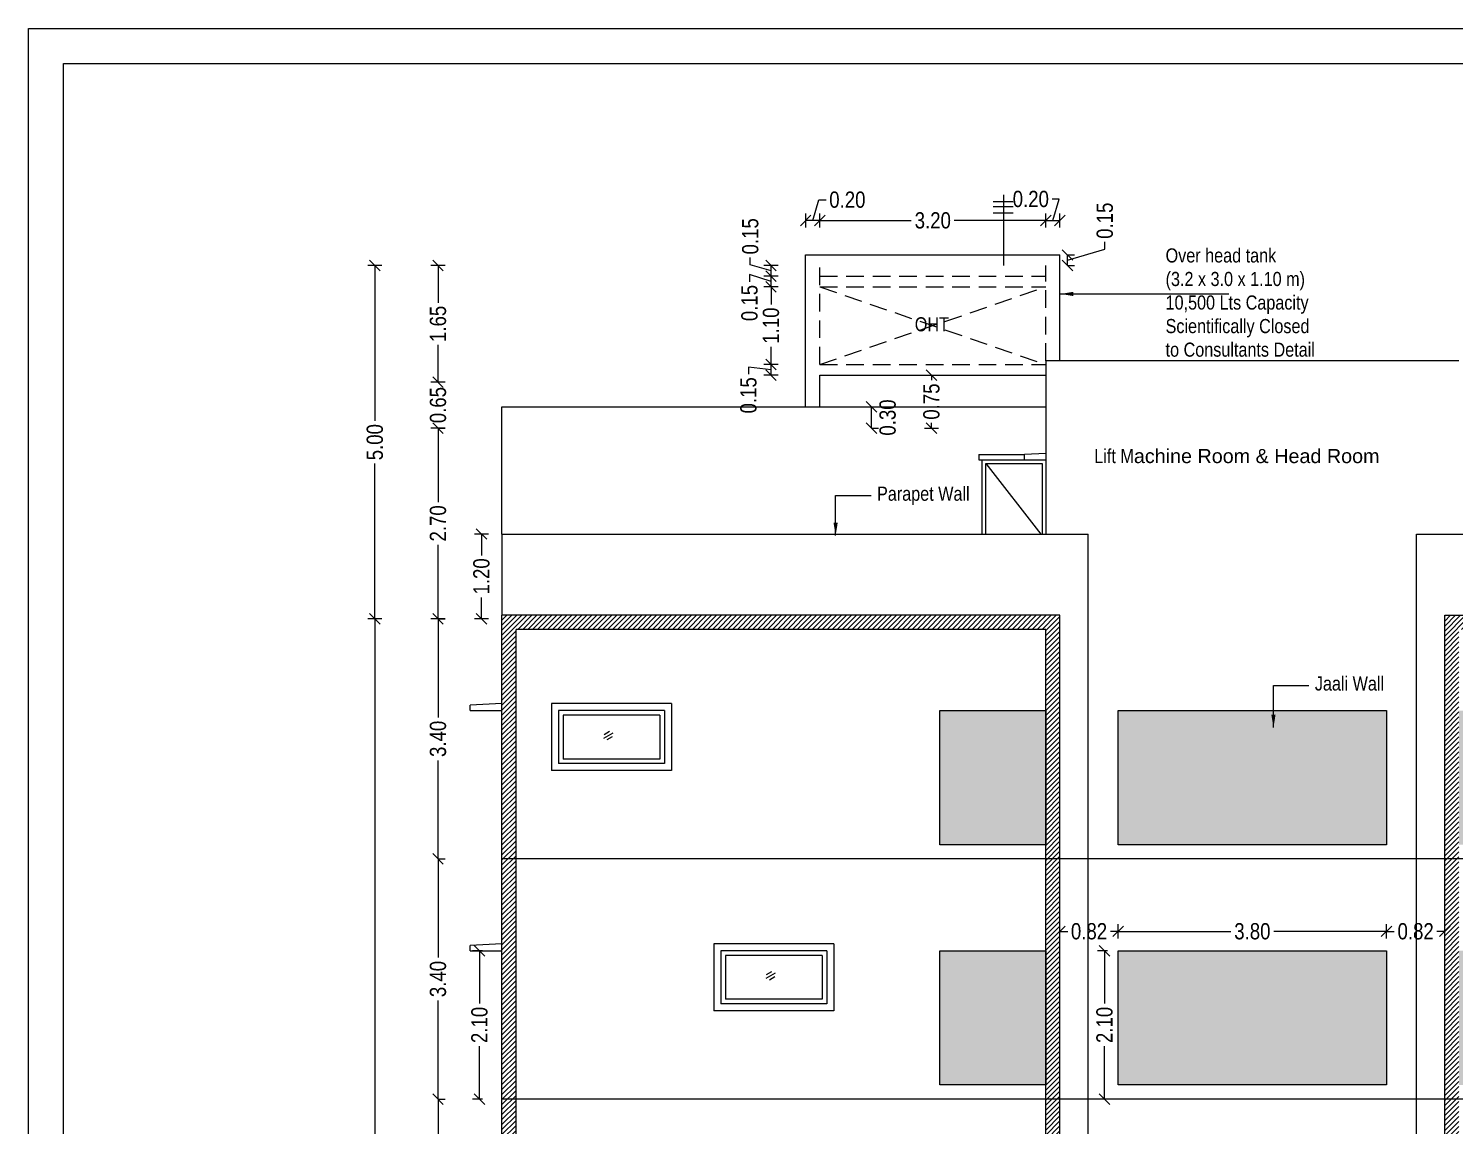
# Model space of a CAD drawing. Header units: metres. Extents: x -488 to 19274, y 1106 to 2071.
# Drawn here: x 19087 to 19107.19, y 1166.17 to 1181.7 of the extents above; entities that cross this region are included whole.
import ezdxf

# ---------------------------------------------------------------- set-up
doc = ezdxf.new("R2010")
doc.units = ezdxf.units.M
doc.header["$MEASUREMENT"] = 0
doc.linetypes.add('HIDDEN', pattern=[0.375, 0.25, -0.125])
doc.layers.add('LOCATION_PLAN', color=7, linetype='Continuous', lineweight=0)
doc.styles.get("Standard").update_dxf_attribs({"font": 'swissc.ttf', "height": 0.23})
doc.styles.add('STYLE4', font='arial.ttf')
doc.dimstyles.new('ND small', dxfattribs={"dimtxt": 0.15, "dimasz": 0.2, "dimexe": 0.15, "dimexo": 0, "dimgap": 0.1, "dimtad": 1, "dimzin": 0, "dimdsep": 46, "dimtxsty": 'STYLE4', "dimblk": 'OBLIQUE', "dimcen": 0.09, "dimclrd": 14, "dimclre": 14, "dimclrt": 7, "dimadec": 1, "dimazin": 0, "dimtfac": 1, "dimtofl": 0, "dimtmove": 1, "dimatfit": 3, "dimfxl": 0, "dimtolj": 1, "dimtzin": 0, "dimarcsym": 0})
doc.dimstyles.get("Standard").update_dxf_attribs({"dimtxt": 1, "dimasz": 0.18, "dimexe": 0.18, "dimexo": 0.0625, "dimgap": 0.09, "dimtad": 0, "dimtih": 1, "dimtoh": 1, "dimdec": 4, "dimzin": 0, "dimdsep": 46, "dimtxsty": 'Standard', "dimcen": 0.09, "dimadec": 0, "dimazin": 0, "dimtfac": 1, "dimtdec": 4, "dimtofl": 0, "dimtmove": 0, "dimatfit": 3, "dimfxl": 0, "dimtolj": 1, "dimtzin": 0, "dimarcsym": 0})

# ---------------------------------------------------------------- blocks, each defined once
blk = doc.blocks.new('_OBLIQUE')
at = {"color": 0, "linetype": 'ByBlock'}
blk.add_line((-0.5, -0.5), (0.5, 0.5), dxfattribs=at)
blk = doc.blocks.new('*D110')
at = {"lineweight": -2}
for p, q in [((19098.105, 1178.985), (19098.193, 1179.278)), ((19098.193, 1179.278), (19098.293, 1179.278)), ((19098.005, 1178.885), (19098.005, 1179.085)), ((19098.205, 1178.885), (19098.205, 1179.085)), ((19098.205, 1178.985), (19098.005, 1178.985))]:
    blk.add_line(p, q, dxfattribs=at)
at = {"layer": 'Defpoints', "color": 0}
for p in [(19098.005, 1178.985), (19098.005, 1178.196), (19098.205, 1178.196)]:
    blk.add_point(p, dxfattribs=at)
at = {"lineweight": -2, "xscale": 0.15, "yscale": 0.15, "zscale": 0.15, "rotation": 180}
blk.add_blockref('_OBLIQUE', (19098.005, 1178.985), dxfattribs=at)
at = {"lineweight": -2, "xscale": 0.15, "yscale": 0.15, "zscale": 0.15}
blk.add_blockref('_OBLIQUE', (19098.205, 1178.985), dxfattribs=at)
at = {"insert": (19098.595, 1179.278), "char_height": 0.23, "attachment_point": 5}
blk.add_mtext('\\A1;0.20', dxfattribs=at)
blk = doc.blocks.new('*D111')
at = {"lineweight": -2}
for p, q in [((19098.205, 1178.885), (19098.205, 1179.085)), ((19101.405, 1178.885), (19101.405, 1179.085)), ((19098.205, 1178.985), (19099.501, 1178.985)), ((19101.405, 1178.985), (19100.108, 1178.985))]:
    blk.add_line(p, q, dxfattribs=at)
at = {"layer": 'Defpoints', "color": 0}
for p in [(19098.205, 1178.985), (19098.205, 1178.196), (19101.405, 1178.196)]:
    blk.add_point(p, dxfattribs=at)
at = {"lineweight": -2, "xscale": 0.15, "yscale": 0.15, "zscale": 0.15, "rotation": 180}
blk.add_blockref('_OBLIQUE', (19098.205, 1178.985), dxfattribs=at)
at = {"lineweight": -2, "xscale": 0.15, "yscale": 0.15, "zscale": 0.15}
blk.add_blockref('_OBLIQUE', (19101.405, 1178.985), dxfattribs=at)
at = {"insert": (19099.805, 1178.985), "char_height": 0.23, "attachment_point": 5}
blk.add_mtext('\\A1;3.20', dxfattribs=at)
blk = doc.blocks.new('*D112')
at = {"lineweight": -2}
for p, q in [((19101.596, 1179.288), (19101.496, 1179.288)), ((19101.505, 1178.985), (19101.596, 1179.288)), ((19101.405, 1178.885), (19101.405, 1179.085)), ((19101.605, 1178.885), (19101.605, 1179.085)), ((19101.405, 1178.985), (19101.605, 1178.985))]:
    blk.add_line(p, q, dxfattribs=at)
at = {"layer": 'Defpoints', "color": 0}
for p in [(19101.605, 1178.985), (19101.405, 1178.196), (19101.605, 1178.196)]:
    blk.add_point(p, dxfattribs=at)
at = {"lineweight": -2, "xscale": 0.15, "yscale": 0.15, "zscale": 0.15, "rotation": 180}
blk.add_blockref('_OBLIQUE', (19101.405, 1178.985), dxfattribs=at)
at = {"lineweight": -2, "xscale": 0.15, "yscale": 0.15, "zscale": 0.15}
blk.add_blockref('_OBLIQUE', (19101.605, 1178.985), dxfattribs=at)
at = {"insert": (19101.193, 1179.288), "char_height": 0.23, "attachment_point": 5}
blk.add_mtext('\\A1;0.20', dxfattribs=at)
blk = doc.blocks.new('*D219')
at = {"lineweight": -2}
for p, q in [((19106.23, 1168.821), (19106.23, 1169.021)), ((19106.23, 1168.921), (19106.34, 1168.921)), ((19107.055, 1168.921), (19106.944, 1168.921)), ((19107.055, 1168.821), (19107.055, 1169.021))]:
    blk.add_line(p, q, dxfattribs=at)
at = {"layer": 'Defpoints', "color": 0}
for p in [(19107.055, 1168.921), (19106.23, 1168.646), (19107.055, 1168.646)]:
    blk.add_point(p, dxfattribs=at)
at = {"lineweight": -2, "xscale": 0.15, "yscale": 0.15, "zscale": 0.15, "rotation": 180}
blk.add_blockref('_OBLIQUE', (19106.23, 1168.921), dxfattribs=at)
at = {"lineweight": -2, "xscale": 0.15, "yscale": 0.15, "zscale": 0.15}
blk.add_blockref('_OBLIQUE', (19107.055, 1168.921), dxfattribs=at)
at = {"insert": (19106.642, 1168.921), "char_height": 0.23, "attachment_point": 5}
blk.add_mtext('\\A1;0.82', dxfattribs=at)
blk = doc.blocks.new('*D220')
at = {"lineweight": -2}
for p, q in [((19101.605, 1168.821), (19101.605, 1169.021)), ((19101.605, 1168.921), (19101.715, 1168.921)), ((19102.43, 1168.921), (19102.319, 1168.921)), ((19102.43, 1168.821), (19102.43, 1169.021))]:
    blk.add_line(p, q, dxfattribs=at)
at = {"layer": 'Defpoints', "color": 0}
for p in [(19101.605, 1168.921), (19101.605, 1168.646), (19102.43, 1168.646)]:
    blk.add_point(p, dxfattribs=at)
at = {"lineweight": -2, "xscale": 0.15, "yscale": 0.15, "zscale": 0.15, "rotation": 180}
blk.add_blockref('_OBLIQUE', (19101.605, 1168.921), dxfattribs=at)
at = {"lineweight": -2, "xscale": 0.15, "yscale": 0.15, "zscale": 0.15}
blk.add_blockref('_OBLIQUE', (19102.43, 1168.921), dxfattribs=at)
at = {"insert": (19102.017, 1168.921), "char_height": 0.23, "attachment_point": 5}
blk.add_mtext('\\A1;0.82', dxfattribs=at)
blk = doc.blocks.new('*D113')
at = {"lineweight": -2}
for p, q in [((19092.899, 1178.346), (19092.699, 1178.346)), ((19092.799, 1178.346), (19092.799, 1177.818)), ((19092.799, 1176.696), (19092.799, 1177.224)), ((19092.899, 1176.696), (19092.699, 1176.696))]:
    blk.add_line(p, q, dxfattribs=at)
at = {"layer": 'Defpoints', "color": 0}
for p in [(19092.799, 1178.346), (19093.705, 1178.346), (19093.705, 1176.696)]:
    blk.add_point(p, dxfattribs=at)
at = {"lineweight": -2, "xscale": 0.15, "yscale": 0.15, "zscale": 0.15}
for p, rotation in [((19092.799, 1178.346), 90), ((19092.799, 1176.696), 270)]:
    blk.add_blockref('_OBLIQUE', p, dxfattribs=dict(at, rotation=rotation))
at = {"insert": (19092.799, 1177.521), "char_height": 0.23, "attachment_point": 5, "rotation": 90}
blk.add_mtext('\\A1;1.65', dxfattribs=at)
blk = doc.blocks.new('*D221')
at = {"lineweight": -2}
for p, q in [((19102.241, 1178.58), (19102.241, 1178.68)), ((19101.712, 1178.421), (19102.241, 1178.58)), ((19101.712, 1178.496), (19101.812, 1178.496)), ((19101.712, 1178.346), (19101.712, 1178.496)), ((19101.712, 1178.346), (19101.812, 1178.346))]:
    blk.add_line(p, q, dxfattribs=at)
at = {"layer": 'Defpoints', "color": 0}
for p in [(19101.605, 1178.496), (19101.712, 1178.496), (19101.605, 1178.346)]:
    blk.add_point(p, dxfattribs=at)
at = {"lineweight": -2, "xscale": 0.15, "yscale": 0.15, "zscale": 0.15}
for p, rotation in [((19101.712, 1178.496), 90), ((19101.712, 1178.346), 270)]:
    blk.add_blockref('_OBLIQUE', p, dxfattribs=dict(at, rotation=rotation))
at = {"insert": (19102.241, 1178.981), "char_height": 0.23, "attachment_point": 5, "rotation": 90}
blk.add_mtext('\\A1;0.15', dxfattribs=at)
blk = doc.blocks.new('*D114')
at = {"lineweight": -2}
for p, q in [((19097.221, 1178.359), (19097.221, 1178.459)), ((19097.514, 1178.271), (19097.221, 1178.359)), ((19097.614, 1178.346), (19097.414, 1178.346)), ((19097.614, 1178.196), (19097.414, 1178.196)), ((19097.514, 1178.196), (19097.514, 1178.346))]:
    blk.add_line(p, q, dxfattribs=at)
at = {"layer": 'Defpoints', "color": 0}
for p in [(19097.514, 1178.346), (19098.005, 1178.196), (19098.105, 1178.346)]:
    blk.add_point(p, dxfattribs=at)
at = {"lineweight": -2, "xscale": 0.15, "yscale": 0.15, "zscale": 0.15}
for p, rotation in [((19097.514, 1178.346), 90), ((19097.514, 1178.196), 270)]:
    blk.add_blockref('_OBLIQUE', p, dxfattribs=dict(at, rotation=rotation))
at = {"insert": (19097.221, 1178.76), "char_height": 0.23, "attachment_point": 5, "rotation": 90}
blk.add_mtext('\\A1;0.15', dxfattribs=at)
blk = doc.blocks.new('*D115')
at = {"lineweight": -2}
for p, q in [((19097.614, 1178.046), (19097.414, 1178.046)), ((19097.514, 1178.046), (19097.514, 1177.794)), ((19097.514, 1176.946), (19097.514, 1177.198)), ((19097.614, 1176.946), (19097.414, 1176.946))]:
    blk.add_line(p, q, dxfattribs=at)
at = {"layer": 'Defpoints', "color": 0}
for p in [(19097.514, 1178.046), (19098.105, 1178.046), (19098.105, 1176.946)]:
    blk.add_point(p, dxfattribs=at)
at = {"lineweight": -2, "xscale": 0.15, "yscale": 0.15, "zscale": 0.15}
for p, rotation in [((19097.514, 1178.046), 90), ((19097.514, 1176.946), 270)]:
    blk.add_blockref('_OBLIQUE', p, dxfattribs=dict(at, rotation=rotation))
at = {"insert": (19097.514, 1177.496), "char_height": 0.23, "attachment_point": 5, "rotation": 90}
blk.add_mtext('\\A1;1.10', dxfattribs=at)
blk = doc.blocks.new('*D116')
at = {"lineweight": -2}
for p, q in [((19097.514, 1176.871), (19097.195, 1176.91)), ((19097.195, 1176.91), (19097.195, 1176.81)), ((19097.614, 1176.946), (19097.414, 1176.946)), ((19097.614, 1176.796), (19097.414, 1176.796)), ((19097.514, 1176.796), (19097.514, 1176.946))]:
    blk.add_line(p, q, dxfattribs=at)
at = {"layer": 'Defpoints', "color": 0}
for p in [(19097.514, 1176.946), (19098.005, 1176.796), (19098.105, 1176.946)]:
    blk.add_point(p, dxfattribs=at)
at = {"lineweight": -2, "xscale": 0.15, "yscale": 0.15, "zscale": 0.15}
for p, rotation in [((19097.514, 1176.946), 90), ((19097.514, 1176.796), 270)]:
    blk.add_blockref('_OBLIQUE', p, dxfattribs=dict(at, rotation=rotation))
at = {"insert": (19097.195, 1176.509), "char_height": 0.23, "attachment_point": 5, "rotation": 90}
blk.add_mtext('\\A1;0.15', dxfattribs=at)
blk = doc.blocks.new('*D222')
at = {"lineweight": -2}
for p, q in [((19102.43, 1168.821), (19102.43, 1169.021)), ((19102.43, 1168.921), (19104.026, 1168.921)), ((19106.23, 1168.921), (19104.633, 1168.921)), ((19106.23, 1168.821), (19106.23, 1169.021))]:
    blk.add_line(p, q, dxfattribs=at)
at = {"layer": 'Defpoints', "color": 0}
for p in [(19106.23, 1168.921), (19102.43, 1168.646), (19106.23, 1168.646)]:
    blk.add_point(p, dxfattribs=at)
at = {"lineweight": -2, "xscale": 0.15, "yscale": 0.15, "zscale": 0.15, "rotation": 180}
blk.add_blockref('_OBLIQUE', (19102.43, 1168.921), dxfattribs=at)
at = {"lineweight": -2, "xscale": 0.15, "yscale": 0.15, "zscale": 0.15}
blk.add_blockref('_OBLIQUE', (19106.23, 1168.921), dxfattribs=at)
at = {"insert": (19104.33, 1168.921), "char_height": 0.23, "attachment_point": 5}
blk.add_mtext('\\A1;3.80', dxfattribs=at)
blk = doc.blocks.new('*D227')
at = {"lineweight": -2}
for p, q in [((19093.514, 1174.546), (19093.314, 1174.546)), ((19093.414, 1174.546), (19093.414, 1174.244)), ((19093.414, 1173.346), (19093.414, 1173.648)), ((19093.514, 1173.346), (19093.314, 1173.346))]:
    blk.add_line(p, q, dxfattribs=at)
at = {"layer": 'Defpoints', "color": 0}
for p in [(19093.705, 1174.546), (19093.414, 1173.346), (19093.705, 1173.346)]:
    blk.add_point(p, dxfattribs=at)
at = {"lineweight": -2, "xscale": 0.15, "yscale": 0.15, "zscale": 0.15}
for p, rotation in [((19093.414, 1174.546), 90), ((19093.414, 1173.346), 270)]:
    blk.add_blockref('_OBLIQUE', p, dxfattribs=dict(at, rotation=rotation))
at = {"insert": (19093.414, 1173.946), "char_height": 0.23, "attachment_point": 5, "rotation": 90}
blk.add_mtext('\\A1;1.20', dxfattribs=at)
blk = doc.blocks.new('*D118')
at = {"lineweight": -2}
for p, q in [((19092.005, 1178.346), (19091.805, 1178.346)), ((19091.905, 1178.346), (19091.905, 1176.149)), ((19091.905, 1173.346), (19091.905, 1175.543)), ((19092.005, 1173.346), (19091.805, 1173.346))]:
    blk.add_line(p, q, dxfattribs=at)
at = {"layer": 'Defpoints', "color": 0}
for p in [(19091.905, 1178.346), (19093.451, 1178.346), (19093.275, 1173.346)]:
    blk.add_point(p, dxfattribs=at)
at = {"lineweight": -2, "xscale": 0.15, "yscale": 0.15, "zscale": 0.15}
for p, rotation in [((19091.905, 1178.346), 90), ((19091.905, 1173.346), 270)]:
    blk.add_blockref('_OBLIQUE', p, dxfattribs=dict(at, rotation=rotation))
at = {"insert": (19091.905, 1175.846), "char_height": 0.23, "attachment_point": 5, "rotation": 90}
blk.add_mtext('\\A1;5.00', dxfattribs=at)
blk = doc.blocks.new('*D229')
at = {"lineweight": -2}
for p, q in [((19093.428, 1168.646), (19093.286, 1168.646)), ((19093.386, 1168.646), (19093.386, 1167.898)), ((19093.386, 1166.546), (19093.386, 1167.294)), ((19093.428, 1166.546), (19093.286, 1166.546))]:
    blk.add_line(p, q, dxfattribs=at)
at = {"layer": 'Defpoints', "color": 0}
for p in [(19093.578, 1168.646), (19093.386, 1166.546), (19093.578, 1166.546)]:
    blk.add_point(p, dxfattribs=at)
at = {"lineweight": -2, "xscale": 0.15, "yscale": 0.15, "zscale": 0.15}
for p, rotation in [((19093.386, 1168.646), 90), ((19093.386, 1166.546), 270)]:
    blk.add_blockref('_OBLIQUE', p, dxfattribs=dict(at, rotation=rotation))
at = {"insert": (19093.386, 1167.596), "char_height": 0.23, "attachment_point": 5, "rotation": 90}
blk.add_mtext('\\A1;2.10', dxfattribs=at)
blk = doc.blocks.new('*D132')
at = {"lineweight": -2}
for p, q in [((19099.686, 1176.796), (19099.886, 1176.796)), ((19099.786, 1176.796), (19099.786, 1176.722)), ((19099.686, 1176.046), (19099.886, 1176.046)), ((19099.786, 1176.046), (19099.786, 1176.119))]:
    blk.add_line(p, q, dxfattribs=at)
at = {"layer": 'Defpoints', "color": 0}
for p in [(19099.405, 1176.796), (19099.786, 1176.796), (19099.483, 1176.046)]:
    blk.add_point(p, dxfattribs=at)
at = {"lineweight": -2, "xscale": 0.15, "yscale": 0.15, "zscale": 0.15}
for p, rotation in [((19099.786, 1176.796), 90), ((19099.786, 1176.046), 270)]:
    blk.add_blockref('_OBLIQUE', p, dxfattribs=dict(at, rotation=rotation))
at = {"insert": (19099.786, 1176.421), "char_height": 0.23, "attachment_point": 5, "rotation": 90}
blk.add_mtext('\\A1;0.75', dxfattribs=at)
blk = doc.blocks.new('*D133')
at = {"lineweight": -2}
for p, q in [((19098.937, 1176.346), (19099.037, 1176.346)), ((19098.937, 1176.046), (19098.937, 1176.346)), ((19098.937, 1176.046), (19099.037, 1176.046))]:
    blk.add_line(p, q, dxfattribs=at)
at = {"layer": 'Defpoints', "color": 0}
for p in [(19098.805, 1176.346), (19098.937, 1176.346), (19098.805, 1176.046)]:
    blk.add_point(p, dxfattribs=at)
at = {"lineweight": -2, "xscale": 0.15, "yscale": 0.15, "zscale": 0.15}
for p, rotation in [((19098.937, 1176.346), 90), ((19098.937, 1176.046), 270)]:
    blk.add_blockref('_OBLIQUE', p, dxfattribs=dict(at, rotation=rotation))
at = {"insert": (19099.166, 1176.195), "char_height": 0.23, "attachment_point": 5, "rotation": 90}
blk.add_mtext('\\A1;0.30', dxfattribs=at)
blk = doc.blocks.new('*D239')
at = {"lineweight": -2}
for p, q in [((19102.28, 1168.646), (19102.137, 1168.646)), ((19102.237, 1168.646), (19102.237, 1167.898)), ((19102.237, 1166.546), (19102.237, 1167.294)), ((19102.28, 1166.546), (19102.137, 1166.546))]:
    blk.add_line(p, q, dxfattribs=at)
at = {"layer": 'Defpoints', "color": 0}
for p in [(19102.237, 1168.646), (19102.43, 1168.646), (19102.43, 1166.546)]:
    blk.add_point(p, dxfattribs=at)
at = {"lineweight": -2, "xscale": 0.15, "yscale": 0.15, "zscale": 0.15}
for p, rotation in [((19102.237, 1168.646), 90), ((19102.237, 1166.546), 270)]:
    blk.add_blockref('_OBLIQUE', p, dxfattribs=dict(at, rotation=rotation))
at = {"insert": (19102.237, 1167.596), "char_height": 0.23, "attachment_point": 5, "rotation": 90}
blk.add_mtext('\\A1;2.10', dxfattribs=at)
blk = doc.blocks.new('*D124')
at = {"lineweight": -2}
for p, q in [((19092.799, 1176.696), (19092.799, 1176.846)), ((19092.799, 1176.696), (19092.699, 1176.696)), ((19092.799, 1176.046), (19092.899, 1176.046)), ((19092.799, 1176.046), (19092.799, 1175.896))]:
    blk.add_line(p, q, dxfattribs=at)
at = {"layer": 'Defpoints', "color": 0}
for p in [(19092.799, 1176.696), (19092.901, 1176.696), (19092.799, 1176.046)]:
    blk.add_point(p, dxfattribs=at)
at = {"lineweight": -2, "xscale": 0.15, "yscale": 0.15, "zscale": 0.15}
for p, rotation in [((19092.799, 1176.696), 270), ((19092.799, 1176.046), 90)]:
    blk.add_blockref('_OBLIQUE', p, dxfattribs=dict(at, rotation=rotation))
at = {"insert": (19092.799, 1176.371), "char_height": 0.23, "attachment_point": 5, "rotation": 90}
blk.add_mtext('\\A1;0.65', dxfattribs=at)
blk = doc.blocks.new('*D125')
at = {"lineweight": -2}
for p, q in [((19092.899, 1176.046), (19092.699, 1176.046)), ((19092.799, 1176.046), (19092.799, 1174.998)), ((19092.799, 1173.346), (19092.799, 1174.394)), ((19092.899, 1173.346), (19092.699, 1173.346))]:
    blk.add_line(p, q, dxfattribs=at)
at = {"layer": 'Defpoints', "color": 0}
for p in [(19092.799, 1176.046), (19093.905, 1176.046), (19093.905, 1173.346)]:
    blk.add_point(p, dxfattribs=at)
at = {"lineweight": -2, "xscale": 0.15, "yscale": 0.15, "zscale": 0.15}
for p, rotation in [((19092.799, 1176.046), 90), ((19092.799, 1173.346), 270)]:
    blk.add_blockref('_OBLIQUE', p, dxfattribs=dict(at, rotation=rotation))
at = {"insert": (19092.799, 1174.696), "char_height": 0.23, "attachment_point": 5, "rotation": 90}
blk.add_mtext('\\A1;2.70', dxfattribs=at)
blk = doc.blocks.new('*D126')
at = {"lineweight": -2}
for p, q in [((19091.905, 1173.346), (19091.805, 1173.346)), ((19091.905, 1173.346), (19091.905, 1164.694)), ((19091.905, 1155.296), (19091.905, 1163.948)), ((19092.005, 1155.296), (19091.805, 1155.296))]:
    blk.add_line(p, q, dxfattribs=at)
at = {"layer": 'Defpoints', "color": 0}
for p in [(19091.905, 1173.346), (19092.02, 1173.346), (19092.167, 1155.296)]:
    blk.add_point(p, dxfattribs=at)
at = {"lineweight": -2, "xscale": 0.15, "yscale": 0.15, "zscale": 0.15}
for p, rotation in [((19091.905, 1173.346), 90), ((19091.905, 1155.296), 270)]:
    blk.add_blockref('_OBLIQUE', p, dxfattribs=dict(at, rotation=rotation))
at = {"insert": (19091.905, 1164.321), "char_height": 0.23, "attachment_point": 5, "rotation": 90}
blk.add_mtext('\\A1;{18.05}', dxfattribs=at)
blk = doc.blocks.new('*D127')
at = {"lineweight": -2}
for p, q in [((19092.799, 1173.346), (19092.899, 1173.346)), ((19092.799, 1173.346), (19092.799, 1171.95)), ((19092.799, 1169.946), (19092.799, 1171.342)), ((19092.799, 1169.946), (19092.899, 1169.946))]:
    blk.add_line(p, q, dxfattribs=at)
at = {"layer": 'Defpoints', "color": 0}
for p in [(19092.739, 1173.346), (19092.799, 1173.346), (19092.779, 1169.946)]:
    blk.add_point(p, dxfattribs=at)
at = {"lineweight": -2, "xscale": 0.15, "yscale": 0.15, "zscale": 0.15}
for p, rotation in [((19092.799, 1173.346), 90), ((19092.799, 1169.946), 270)]:
    blk.add_blockref('_OBLIQUE', p, dxfattribs=dict(at, rotation=rotation))
at = {"insert": (19092.799, 1171.646), "char_height": 0.23, "attachment_point": 5, "rotation": 90}
blk.add_mtext('\\A1;3.40', dxfattribs=at)
blk = doc.blocks.new('*D128')
at = {"lineweight": -2}
for p, q in [((19092.799, 1169.946), (19092.899, 1169.946)), ((19092.799, 1169.946), (19092.799, 1168.55)), ((19092.799, 1166.546), (19092.799, 1167.942)), ((19092.799, 1166.546), (19092.899, 1166.546))]:
    blk.add_line(p, q, dxfattribs=at)
at = {"layer": 'Defpoints', "color": 0}
for p in [(19092.779, 1169.946), (19092.799, 1169.946), (19092.795, 1166.546)]:
    blk.add_point(p, dxfattribs=at)
at = {"lineweight": -2, "xscale": 0.15, "yscale": 0.15, "zscale": 0.15}
for p, rotation in [((19092.799, 1169.946), 90), ((19092.799, 1166.546), 270)]:
    blk.add_blockref('_OBLIQUE', p, dxfattribs=dict(at, rotation=rotation))
at = {"insert": (19092.799, 1168.246), "char_height": 0.23, "attachment_point": 5, "rotation": 90}
blk.add_mtext('\\A1;3.40', dxfattribs=at)
blk = doc.blocks.new('*D129')
at = {"lineweight": -2}
for p, q in [((19092.799, 1166.546), (19092.899, 1166.546)), ((19092.799, 1166.546), (19092.799, 1165.15)), ((19092.799, 1163.146), (19092.799, 1164.542)), ((19092.799, 1163.146), (19092.899, 1163.146))]:
    blk.add_line(p, q, dxfattribs=at)
at = {"layer": 'Defpoints', "color": 0}
for p in [(19092.795, 1166.546), (19092.799, 1166.546), (19092.783, 1163.146)]:
    blk.add_point(p, dxfattribs=at)
at = {"lineweight": -2, "xscale": 0.15, "yscale": 0.15, "zscale": 0.15}
for p, rotation in [((19092.799, 1166.546), 90), ((19092.799, 1163.146), 270)]:
    blk.add_blockref('_OBLIQUE', p, dxfattribs=dict(at, rotation=rotation))
at = {"insert": (19092.799, 1164.846), "char_height": 0.23, "attachment_point": 5, "rotation": 90}
blk.add_mtext('\\A1;3.40', dxfattribs=at)
blk = doc.blocks.new('*D198')
at = {"lineweight": -2}
for p, q in [((19097.514, 1178.121), (19097.21, 1178.218)), ((19097.21, 1178.218), (19097.21, 1178.118)), ((19097.614, 1178.196), (19097.414, 1178.196)), ((19097.514, 1178.046), (19097.514, 1178.196)), ((19097.614, 1178.046), (19097.414, 1178.046))]:
    blk.add_line(p, q, dxfattribs=at)
at = {"layer": 'Defpoints', "color": 0}
for p in [(19097.514, 1178.196), (19098.005, 1178.196), (19098.005, 1178.046)]:
    blk.add_point(p, dxfattribs=at)
at = {"lineweight": -2, "xscale": 0.15, "yscale": 0.15, "zscale": 0.15}
for p, rotation in [((19097.514, 1178.196), 90), ((19097.514, 1178.046), 270)]:
    blk.add_blockref('_OBLIQUE', p, dxfattribs=dict(at, rotation=rotation))
at = {"insert": (19097.21, 1177.816), "char_height": 0.23, "attachment_point": 5, "rotation": 90}
blk.add_mtext('\\A1;0.15', dxfattribs=at)

msp = doc.modelspace()

# ---------------------------------------------------------------- hatches: boundary and pattern name
h = msp.add_hatch()
h.set_pattern_fill('ANSI31', color=256, scale=0.4)
h.set_pattern_definition([(45, (19093.704574, 1155.29591), (-0.03535534, 0.03535534), [])])
h.paths.add_polyline_path([(19107.05457, 1173.39591), (19107.05457, 1159.79591), (19101.60457, 1159.79591), (19101.60457, 1173.39591), (19093.70457, 1173.39591), (19093.70457, 1159.59591), (19101.60457, 1159.59591), (19115.55457, 1159.59591), (19115.55457, 1173.39591)])
h.paths.add_polyline_path([(19107.25457, 1159.79591), (19107.25457, 1173.19591), (19115.35457, 1173.19591), (19115.35457, 1159.79591)], flags=16)
h.paths.add_polyline_path([(19101.40457, 1159.79591), (19093.90457, 1159.79591), (19093.90457, 1173.19591), (19101.40457, 1173.19591)], flags=16)
h.paths.add_polyline_path([(19101.40457, 1155.74591), (19101.60457, 1155.74591), (19101.60457, 1159.59591), (19101.40457, 1159.59591)])
h.paths.add_polyline_path([(19107.25457, 1155.74591), (19107.25457, 1159.59591), (19107.05457, 1159.59591), (19107.05457, 1155.74591)])
h.paths.add_polyline_path([(19101.60457, 1155.29591), (19101.60457, 1155.74591), (19101.40457, 1155.74591), (19101.40457, 1155.29591)])
h.paths.add_polyline_path([(19107.25457, 1155.29591), (19107.25457, 1155.74591), (19107.05457, 1155.74591), (19107.05457, 1155.29591)])
h = msp.add_hatch()
h.set_pattern_fill('OCTAGON', color=256, scale=0.2)
h.set_pattern_definition([(315, (19099.90457, 1156.00391), (0.2000001, 0), [0.0820244, -0.2008184]), (0, (19099.96257, 1155.9459), (0.2, 0.2), [0.084, -0.116]), (45, (19100.04657, 1155.94591), (0, 0.2000001), [0.0820244, -0.2008184]), (135, (19100.10457, 1156.08791), (-0.2000001, 0), [0.0820244, -0.2008184]), (225, (19099.96257, 1156.14591), (0, -0.2000001), [0.0820244, -0.2008184]), (270, (19099.90457, 1156.0879), (0.2, -0.2), [0.084, -0.116])])
h.paths.add_polyline_path([(19099.90457, 1161.84591), (19099.90457, 1159.94591), (19101.40457, 1159.94591), (19101.40457, 1161.84591)])
h.paths.add_polyline_path([(19099.90457, 1168.64591), (19099.90457, 1166.74591), (19101.40457, 1166.74591), (19101.40457, 1168.64591)])
h.paths.add_polyline_path([(19099.90457, 1165.24591), (19099.90457, 1163.34591), (19101.40457, 1163.34591), (19101.40457, 1165.24591)])
h.paths.add_polyline_path([(19107.25457, 1161.84591), (19107.25457, 1159.94591), (19108.75457, 1159.94591), (19108.75457, 1161.84591)])
h.paths.add_polyline_path([(19099.90457, 1172.04591), (19099.90457, 1170.14591), (19101.40457, 1170.14591), (19101.40457, 1172.04591)])
h.paths.add_polyline_path([(19107.25457, 1168.64591), (19107.25457, 1166.74591), (19108.75457, 1166.74591), (19108.75457, 1168.64591)])
h.paths.add_polyline_path([(19107.25457, 1172.04591), (19107.25457, 1170.14591), (19108.75457, 1170.14591), (19108.75457, 1172.04591)])
h.paths.add_polyline_path([(19107.25457, 1165.24591), (19107.25457, 1163.34591), (19108.75457, 1163.34591), (19108.75457, 1165.24591)])
h.paths.add_polyline_path([(19099.90457, 1157.84591), (19099.90457, 1155.94591), (19101.40457, 1155.94591), (19101.40457, 1157.84591)])
h = msp.add_hatch()
h.set_pattern_fill('SUPERDCR', color=256, scale=0.03)
h.set_pattern_definition([(45, (19102.6448, 1156.06015), (-0.1274914, 0.1274914), [0.0375, -0.1428]), (45, (19102.54381, 1156.16113), (-0.1274914, 0.1274914), [0.0375, -0.1428]), (135, (19102.57033, 1156.06015), (-0.1274914, -0.1274914), [0.0375, -0.1428]), (135, (19102.67131, 1156.16113), (-0.1274914, -0.1274914), [0.0375, -0.1428]), (45, (19102.53055, 1156.04689), (-0.1274914, 0.1274914), [0.0375, -0.1428]), (135, (19102.68457, 1156.04689), (-0.1274914, -0.1274914), [0.0375, -0.1428]), (0, (19102.57033, 1156.06015), (0, 0.1275), [0.07446, -0.05304]), (90, (19102.54381, 1156.08667), (-0.1275, 0), [0.07446, -0.05304])])
h.paths.add_polyline_path([(19102.42957, 1159.94591), (19106.22957, 1159.94591), (19106.22957, 1161.84591), (19102.42957, 1161.84591)])
h.paths.add_polyline_path([(19102.42957, 1165.24591), (19102.42957, 1163.34591), (19106.22957, 1163.34591), (19106.22957, 1165.24591)])
h.paths.add_polyline_path([(19102.42957, 1168.64591), (19102.42957, 1166.74591), (19106.22957, 1166.74591), (19106.22957, 1168.64591)])
h.paths.add_polyline_path([(19102.42957, 1172.04591), (19102.42957, 1170.14591), (19106.22957, 1170.14591), (19106.22957, 1172.04591)])
h.paths.add_polyline_path([(19107.25457, 1156.74399), (19107.25457, 1157.84591), (19108.75457, 1157.84591), (19108.75457, 1156.74399)])
h.paths.add_polyline_path([(19108.75457, 1156.06536), (19108.75457, 1156.37142), (19107.25457, 1156.37142), (19107.25457, 1156.06536)])
h.paths.add_polyline_path([(19108.75457, 1156.39399), (19108.75457, 1156.69399), (19107.25457, 1156.69399), (19107.25457, 1156.39399)])
h.paths.add_polyline_path([(19107.25457, 1155.94591), (19107.25457, 1156.04278), (19108.75457, 1156.04278), (19108.75457, 1155.94591)])

# ---------------------------------------------------------------- linework, layer by layer
for p, q in [((19098.00457, 1178.49591), (19101.60457, 1178.49591)), ((19098.00457, 1176.34591), (19098.00457, 1178.49591)), ((19101.60457, 1176.99591), (19101.60457, 1178.49591)), ((19107.25457, 1176.99591), (19101.40457, 1176.99591)), ((19101.40457, 1176.99591), (19101.40457, 1174.54591)), ((19098.20457, 1176.34591), (19098.20457, 1176.79591)), ((19098.20457, 1176.79591), (19101.40457, 1176.79591)), ((19093.70457, 1176.34591), (19101.40457, 1176.34591)), ((19093.70457, 1174.54591), (19093.70457, 1176.34591)), ((19100.45457, 1175.67091), (19100.45457, 1175.59591)), ((19100.45457, 1175.67091), (19101.10457, 1175.67091)), ((19100.45457, 1175.59591), (19101.10457, 1175.59591)), ((19100.50457, 1175.59591), (19101.40457, 1175.59591)), ((19100.50457, 1174.54591), (19100.50457, 1175.59591)), ((19101.40457, 1175.68757), (19101.10457, 1175.67091)), ((19101.10457, 1175.59591), (19101.10457, 1175.67091)), ((19101.10457, 1175.59591), (19101.40457, 1175.59591)), ((19101.40457, 1175.59591), (19101.40457, 1174.54591)), ((19100.55457, 1174.54591), (19100.55457, 1175.54591)), ((19100.55457, 1175.54591), (19101.35457, 1175.54591)), ((19101.35457, 1175.54591), (19101.35457, 1174.54591)), ((19093.70457, 1174.54591), (19093.70457, 1173.39591)), ((19093.70457, 1174.54591), (19102.00457, 1174.54591)), ((19102.00457, 1161.84591), (19102.00457, 1174.54591)), ((19106.65457, 1174.54591), (19115.55457, 1174.54591)), ((19106.65457, 1161.84591), (19106.65457, 1174.54591)), ((19101.60457, 1173.39591), (19093.70457, 1173.39591)), ((19093.70457, 1159.59591), (19093.70457, 1173.39591)), ((19101.60457, 1159.79591), (19101.60457, 1173.39591)), ((19107.05457, 1173.39591), (19115.55457, 1173.39591)), ((19107.05457, 1159.79591), (19107.05457, 1173.39591)), ((19101.40457, 1173.19591), (19093.90457, 1173.19591)), ((19093.90457, 1159.79591), (19093.90457, 1173.19591)), ((19101.40457, 1159.79591), (19101.40457, 1173.19591)), ((19093.70457, 1172.14591), (19093.25457, 1172.12091)), ((19096.10457, 1172.14591), (19094.40457, 1172.14591)), ((19094.40457, 1172.14591), (19094.40457, 1171.19591)), ((19096.10457, 1172.14591), (19096.10457, 1171.19591)), ((19093.25457, 1172.04591), (19093.25457, 1172.12091)), ((19093.25457, 1172.04591), (19093.70457, 1172.04591)), ((19094.50457, 1172.04591), (19094.50457, 1171.29591)), ((19096.00457, 1172.04591), (19094.50457, 1172.04591)), ((19094.56957, 1171.98091), (19094.56957, 1171.36091)), ((19095.93957, 1171.98091), (19094.56957, 1171.98091)), ((19095.93957, 1171.98091), (19095.93957, 1171.36091)), ((19096.00457, 1172.04591), (19096.00457, 1171.29591)), ((19095.14636, 1171.65808), (19095.27686, 1171.73343)), ((19095.1504, 1171.70858), (19095.2275, 1171.7531)), ((19095.19211, 1171.63633), (19095.26921, 1171.68084)), ((19095.93957, 1171.36091), (19094.56957, 1171.36091)), ((19096.10457, 1171.19591), (19094.40457, 1171.19591)), ((19096.00457, 1171.29591), (19094.50457, 1171.29591)), ((19115.55774, 1169.94591), (19093.70774, 1169.94591)), ((19093.70457, 1168.74591), (19093.25457, 1168.72091)), ((19093.25457, 1168.64591), (19093.25457, 1168.72091)), ((19098.40457, 1168.74591), (19096.70457, 1168.74591)), ((19096.70457, 1168.74591), (19096.70457, 1167.79591)), ((19098.40457, 1168.74591), (19098.40457, 1167.79591)), ((19093.25457, 1168.64591), (19093.70457, 1168.64591)), ((19096.80457, 1168.64591), (19096.80457, 1167.89591)), ((19098.30457, 1168.64591), (19096.80457, 1168.64591)), ((19096.86957, 1168.58091), (19096.86957, 1167.96091)), ((19098.23957, 1168.58091), (19096.86957, 1168.58091)), ((19098.23957, 1168.58091), (19098.23957, 1167.96091)), ((19098.30457, 1168.64591), (19098.30457, 1167.89591)), ((19097.44636, 1168.25808), (19097.57686, 1168.33343)), ((19097.4504, 1168.30858), (19097.5275, 1168.3531)), ((19097.49211, 1168.23633), (19097.56921, 1168.28084)), ((19098.30457, 1167.89591), (19096.80457, 1167.89591)), ((19098.23957, 1167.96091), (19096.86957, 1167.96091)), ((19098.40457, 1167.79591), (19096.70457, 1167.79591)), ((19115.55457, 1166.54591), (19093.70457, 1166.54591))]:
    msp.add_line(p, q)
at = {"linetype": 'HIDDEN'}
for p, q in [((19098.20457, 1176.94591), (19098.20457, 1178.34591)), ((19098.20457, 1178.19591), (19101.40457, 1178.19591)), ((19101.40457, 1176.99591), (19101.40457, 1178.34591)), ((19098.20457, 1176.94591), (19101.40457, 1178.04591)), ((19098.20457, 1178.04591), (19101.40457, 1176.94591)), ((19098.20457, 1178.04591), (19101.40457, 1178.04591)), ((19098.20457, 1176.94591), (19101.40457, 1176.94591))]:
    msp.add_line(p, q, dxfattribs=at)
for points in [[(19087.0003, 1106.44003), (19087.0003, 1181.70198), (19231.41611, 1181.70198), (19231.41611, 1106.44003), (19087.0003, 1106.44003)], [(19100.94344, 1179.24992), (19100.66185, 1179.24992)], [(19100.81119, 1178.34591), (19100.81119, 1179.34591)], [(19100.94344, 1179.17751), (19100.66185, 1179.17751)], [(19100.94344, 1179.087), (19100.66185, 1179.087)], [(19100.55457, 1175.54591), (19101.33506, 1174.54591)]]:
    msp.add_lwpolyline(points)
for points in [[(19099.90457, 1172.04591), (19101.40457, 1172.04591), (19101.40457, 1170.14591), (19099.90457, 1170.14591)], [(19102.42957, 1172.04591), (19106.22957, 1172.04591), (19106.22957, 1170.14591), (19102.42957, 1170.14591)], [(19099.90457, 1168.64591), (19101.40457, 1168.64591), (19101.40457, 1166.74591), (19099.90457, 1166.74591)], [(19102.42957, 1168.64591), (19106.22957, 1168.64591), (19106.22957, 1166.74591), (19102.42957, 1166.74591)]]:
    msp.add_lwpolyline(points, close=True)
at = {"layer": 'LOCATION_PLAN', "color": 7, "lineweight": -2}
msp.add_lwpolyline([(19230.91869, 1181.52553), (19230.91869, 1106.93744), (19087.49771, 1106.93744), (19087.49771, 1181.20457), (19218.48338, 1181.20457)], dxfattribs=at)

# ---------------------------------------------------------------- texts
at = {"char_height": 0.2, "attachment_point": 1}
for s, insert, width in [('Over head tank \\P(3.2 x 3.0 x 1.10 m)\\P10,500 Lts Capacity\\PScientifically Closed\\Pto Consultants Detail', (19103.10126, 1178.59003), 3.8320968), ('OHT', (19099.54955, 1177.6152), 3.8320968), ('Lift M\\fArial|b0|i0|c0|p34;achine Room & Head Room', (19102.09221, 1175.74989), 5.3985246), ('Parapet Wall', (19099.01539, 1175.21704), 3.8320968), ('Jaali Wall', (19105.21501, 1172.52994), 3.8320968)]:
    msp.add_mtext(s, dxfattribs=dict(at, insert=insert, width=width))

# ---------------------------------------------------------------- dimensions: what is measured, and where the dimension line sits
for base, p1, p2, picture, middle in [((19098.00457, 1178.98515), (19098.20457, 1178.19591), (19098.00457, 1178.19591), '*D110', (19098.34254, 1179.27836)), ((19098.20457, 1178.98515), (19101.40457, 1178.19591), (19098.20457, 1178.19591), '*D111', (19099.80457, 1178.98515)), ((19101.604574, 1168.9212916), (19102.4295738, 1168.6459079), (19101.604574, 1168.6459079), '*D220', (19102.0170739, 1168.9212916)), ((19106.22957, 1168.92129), (19102.42957, 1168.64591), (19106.22957, 1168.64591), '*D222', (19104.32957, 1168.92129)), ((19107.0545737, 1168.9212916), (19106.2295738, 1168.6459079), (19107.0545737, 1168.6459079), '*D219', (19106.6420738, 1168.9212916))]:
    dim = msp.add_linear_dim(base=base, p1=p1, p2=p2, dimstyle='ND small', override={"dimtxt": 0.2, "dimasz": 0.15, "dimexe": 0.1, "dimexo": 0.15, "dimgap": 0.05, "dimtad": 0, "dimpost": '\\X', "dimtxsty": 'Standard', "dimblk": 'OBLIQUE', "dimclrd": 256, "dimclre": 256, "dimclrt": 256, "dimfxl": 0.1, "dimarcsym": 1})
    dim.commit()
    dim.dimension.update_dxf_attribs({"geometry": picture, "text_midpoint": middle})
dim = msp.add_linear_dim(base=(19101.60457, 1178.98515), p1=(19101.40457, 1178.19591), p2=(19101.60457, 1178.19591), dimstyle='ND small', override={"dimtxt": 0.2, "dimasz": 0.15, "dimexe": 0.1, "dimexo": 0.15, "dimgap": 0.05, "dimtad": 0, "dimpost": '\\X', "dimtxsty": 'Standard', "dimblk": 'OBLIQUE', "dimclrd": 256, "dimclre": 256, "dimclrt": 256, "dimfxl": 0.1, "dimarcsym": 1})
dim.commit()
dim.dimension.update_dxf_attribs({"geometry": '*D112', "text_midpoint": (19101.4457, 1179.28832), "dimtype": 160})
for base, p1, p2, picture, middle in [((19101.71171, 1178.49591), (19101.60457, 1178.34591), (19101.60457, 1178.49591), '*D221', (19102.24089, 1178.72966)), ((19097.51366, 1178.34591), (19098.00457, 1178.19591), (19098.10457, 1178.34591), '*D114', (19097.2206, 1178.50883)), ((19091.90459, 1178.34591), (19093.27465, 1173.34591), (19093.45112, 1178.34591), '*D118', (19091.90459, 1175.84591)), ((19092.7985, 1178.34591), (19093.70457, 1176.69591), (19093.70457, 1178.34591), '*D113', (19092.7985, 1177.52091)), ((19097.51366, 1178.04591), (19098.10457, 1176.94591), (19098.10457, 1178.04591), '*D115', (19097.51366, 1177.49591)), ((19092.7985, 1176.69591), (19092.7985, 1176.04591), (19092.90125, 1176.69591), '*D124', (19092.7985, 1176.37091)), ((19099.78621, 1176.79591), (19099.48328, 1176.04591), (19099.40457, 1176.79591), '*D132', (19099.78621, 1176.42091)), ((19092.7985, 1176.04591), (19093.90457, 1173.34591), (19093.90457, 1176.04591), '*D125', (19092.7985, 1174.69591)), ((19093.41354, 1173.34591), (19093.70457, 1174.54591), (19093.70457, 1173.34591), '*D227', (19093.41354, 1173.94591)), ((19092.7985, 1173.34591), (19092.77947, 1169.94591), (19092.7391, 1173.34591), '*D127', (19092.7985, 1171.64591)), ((19092.7985, 1169.94591), (19092.79533, 1166.54591), (19092.77947, 1169.94591), '*D128', (19092.7985, 1168.24591)), ((19093.3857, 1166.54591), (19093.57808, 1168.64591), (19093.57808, 1166.54591), '*D229', (19093.3857, 1167.59591)), ((19102.23679, 1168.64591), (19102.42957, 1166.54591), (19102.42957, 1168.64591), '*D239', (19102.23679, 1167.59591)), ((19092.7985, 1166.54591), (19092.78303, 1163.14591), (19092.79533, 1166.54591), '*D129', (19092.7985, 1164.84591))]:
    dim = msp.add_linear_dim(base=base, p1=p1, p2=p2, angle=90, dimstyle='ND small', override={"dimtxt": 0.2, "dimasz": 0.15, "dimexe": 0.1, "dimexo": 0.15, "dimgap": 0.05, "dimtad": 0, "dimpost": '\\X', "dimtxsty": 'Standard', "dimblk": 'OBLIQUE', "dimclrd": 256, "dimclre": 256, "dimclrt": 256, "dimfxl": 0.1, "dimarcsym": 1})
    dim.commit()
    dim.dimension.update_dxf_attribs({"geometry": picture, "text_midpoint": middle})
for base, p1, p2, picture, middle in [((19097.51366, 1178.19591), (19098.00457, 1178.04591), (19098.00457, 1178.19591), '*D198', (19097.21049, 1178.06761)), ((19097.51366, 1176.94591), (19098.00457, 1176.79591), (19098.10457, 1176.94591), '*D116', (19097.19526, 1176.76025)), ((19098.93658, 1176.34591), (19098.80457, 1176.04591), (19098.80457, 1176.34591), '*D133', (19099.16608, 1176.19488))]:
    dim = msp.add_linear_dim(base=base, p1=p1, p2=p2, angle=90, dimstyle='ND small', override={"dimtxt": 0.2, "dimasz": 0.15, "dimexe": 0.1, "dimexo": 0.15, "dimgap": 0.05, "dimtad": 0, "dimpost": '\\X', "dimtxsty": 'Standard', "dimblk": 'OBLIQUE', "dimclrd": 256, "dimclre": 256, "dimclrt": 256, "dimfxl": 0.1, "dimarcsym": 1})
    dim.commit()
    dim.dimension.update_dxf_attribs({"geometry": picture, "text_midpoint": middle, "dimtype": 160})
dim = msp.add_linear_dim(base=(19091.90459, 1173.34591), p1=(19092.16681, 1155.29591), p2=(19092.01999, 1173.34591), angle=90, text='{<>}', dimstyle='ND small', override={"dimtxt": 0.2, "dimasz": 0.15, "dimexe": 0.1, "dimexo": 0.15, "dimgap": 0.05, "dimtad": 0, "dimpost": '\\X', "dimtxsty": 'Standard', "dimblk": 'OBLIQUE', "dimclrd": 256, "dimclre": 256, "dimclrt": 256, "dimfxl": 0.1, "dimarcsym": 1})
dim.commit()
dim.dimension.update_dxf_attribs({"geometry": '*D126', "text_midpoint": (19091.90459, 1164.32091)})

# ---------------------------------------------------------------- leaders
msp.add_leader([(19101.61487, 1177.94445), (19103.99915, 1177.94445)], dimstyle='Standard')
for points in [[(19098.42919, 1174.52515), (19098.42919, 1175.09091), (19098.93039, 1175.09091)], [(19104.62881, 1171.80657), (19104.62881, 1172.4038), (19105.13002, 1172.4038)]]:
    msp.add_leader(points, dimstyle='Standard', override={"dimtad": 0})

doc.saveas('drawing.dxf')
